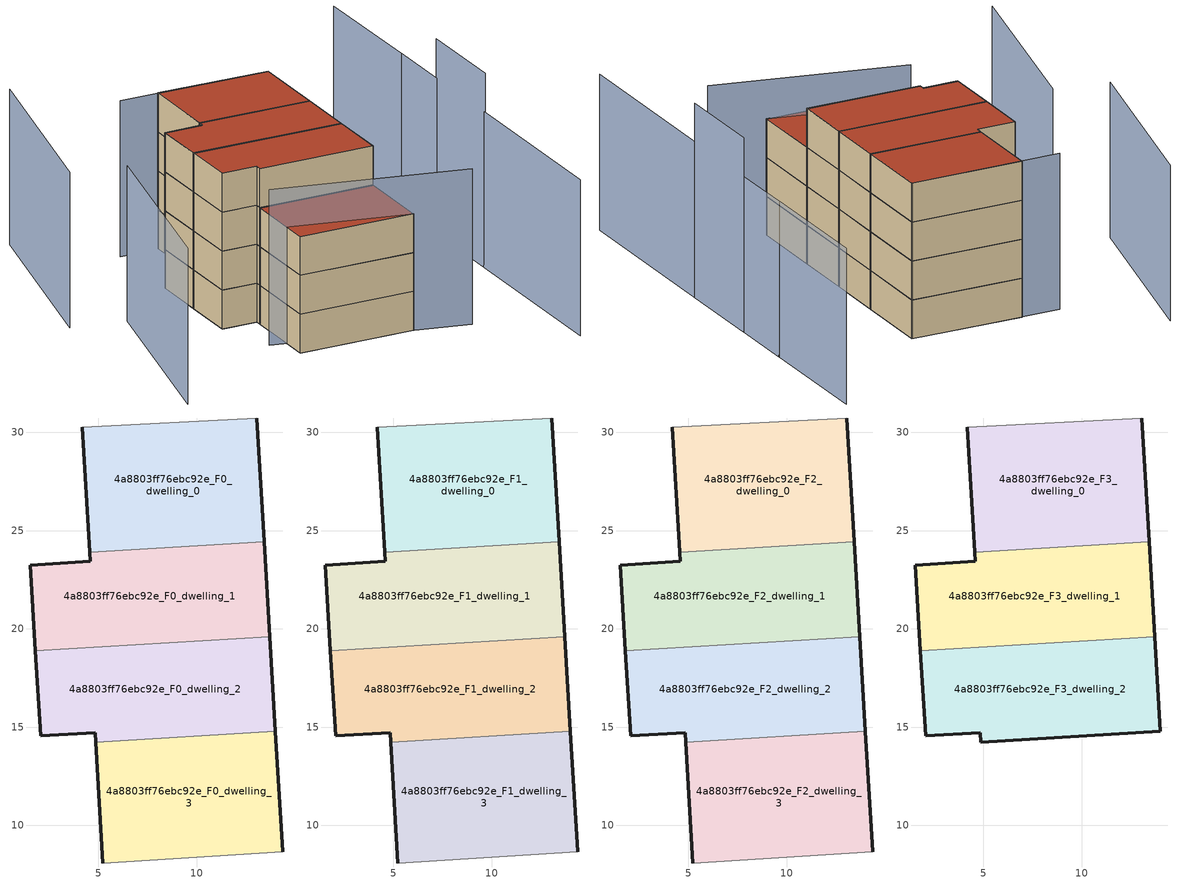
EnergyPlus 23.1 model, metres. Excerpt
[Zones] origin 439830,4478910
4a8803ff76ebc92e_F0_dwelling_0
 floor ground (EU_floor_Construction): 13.44,24.43 13.07,30.73 4.19,30.25 4.56,23.91 z0
 wall outside (EU_wall_Construction): 4.56,23.91 4.19,30.25 / 13.07,30.73 13.44,24.43 z0:3
 wall adiabatic (EU_wall_Construction): 4.19,30.25 13.07,30.73 z0:3
 wall to 4a8803ff76ebc92e_F0_dwelling_1 (EU_wall_Construction): 13.44,24.43 4.56,23.91 z0:3
4a8803ff76ebc92e_F0_dwelling_1
 floor ground (EU_floor_Construction): 13.73,19.6 13.44,24.43 4.56,23.91 4.58,23.44 1.55,23.23 1.8,18.9 z0
 wall outside (EU_wall_Construction): 13.44,24.43 13.73,19.6 / 1.8,18.9 1.55,23.23 4.58,23.44 4.56,23.91 z0:3
 wall to 4a8803ff76ebc92e_F0_dwelling_2 (EU_wall_Construction): 13.73,19.6 1.8,18.9 z0:3
4a8803ff76ebc92e_F0_dwelling_2
 floor ground (EU_floor_Construction): 14.01,14.78 13.73,19.6 1.8,18.9 2.06,14.56 4.85,14.71 4.88,14.24 z0
 wall outside (EU_wall_Construction): 13.73,19.6 14.01,14.78 / 4.88,14.24 4.85,14.71 2.06,14.56 1.8,18.9 z0:3
 wall to 4a8803ff76ebc92e_F0_dwelling_3 (EU_wall_Construction): 14.01,14.78 4.88,14.24 z0:3
4a8803ff76ebc92e_F0_dwelling_3
 floor ground (EU_floor_Construction): 14.38,8.65 14.01,14.78 4.88,14.24 5.23,8.08 z0
 wall outside (EU_wall_Construction): 5.23,8.08 4.88,14.24 / 14.01,14.78 14.38,8.65 z0:3
 wall adiabatic (EU_wall_Construction): 14.38,8.65 5.23,8.08 z0:3
4a8803ff76ebc92e_F1_dwelling_0
 floor to 4a8803ff76ebc92e_F0_dwelling_0 (EU_floor_Construction): 13.44,24.43 13.07,30.73 4.19,30.25 4.56,23.91 z3
 wall outside (EU_wall_Construction): 4.56,23.91 4.19,30.25 / 13.07,30.73 13.44,24.43 z3:6
 wall adiabatic (EU_wall_Construction): 4.19,30.25 13.07,30.73 z3:6
 wall to 4a8803ff76ebc92e_F1_dwelling_1 (EU_wall_Construction): 13.44,24.43 4.56,23.91 z3:6
4a8803ff76ebc92e_F1_dwelling_1
 floor to 4a8803ff76ebc92e_F0_dwelling_1 (EU_floor_Construction): 13.73,19.6 13.44,24.43 4.56,23.91 4.58,23.44 1.55,23.23 1.8,18.9 z3
 wall outside (EU_wall_Construction): 13.44,24.43 13.73,19.6 / 1.8,18.9 1.55,23.23 4.58,23.44 4.56,23.91 z3:6
 wall to 4a8803ff76ebc92e_F1_dwelling_2 (EU_wall_Construction): 13.73,19.6 1.8,18.9 z3:6
4a8803ff76ebc92e_F1_dwelling_2
 floor to 4a8803ff76ebc92e_F0_dwelling_2 (EU_floor_Construction): 14.01,14.78 13.73,19.6 1.8,18.9 2.06,14.56 4.85,14.71 4.88,14.24 z3
 wall outside (EU_wall_Construction): 13.73,19.6 14.01,14.78 / 4.88,14.24 4.85,14.71 2.06,14.56 1.8,18.9 z3:6
 wall to 4a8803ff76ebc92e_F1_dwelling_3 (EU_wall_Construction): 14.01,14.78 4.88,14.24 z3:6
4a8803ff76ebc92e_F1_dwelling_3
 floor to 4a8803ff76ebc92e_F0_dwelling_3 (EU_floor_Construction): 14.38,8.65 14.01,14.78 4.88,14.24 5.23,8.08 z3
 wall outside (EU_wall_Construction): 5.23,8.08 4.88,14.24 / 14.01,14.78 14.38,8.65 z3:6
 wall adiabatic (EU_wall_Construction): 14.38,8.65 5.23,8.08 z3:6
4a8803ff76ebc92e_F2_dwelling_0
 floor to 4a8803ff76ebc92e_F1_dwelling_0 (EU_floor_Construction): 13.44,24.43 13.07,30.73 4.19,30.25 4.56,23.91 z6
 wall outside (EU_wall_Construction): 4.56,23.91 4.19,30.25 / 13.07,30.73 13.44,24.43 z6:9
 wall adiabatic (EU_wall_Construction): 4.19,30.25 13.07,30.73 z6:9
 wall to 4a8803ff76ebc92e_F2_dwelling_1 (EU_wall_Construction): 13.44,24.43 4.56,23.91 z6:9
4a8803ff76ebc92e_F2_dwelling_1
 floor to 4a8803ff76ebc92e_F1_dwelling_1 (EU_floor_Construction): 13.73,19.6 13.44,24.43 4.56,23.91 4.58,23.44 1.55,23.23 1.8,18.9 z6
 wall outside (EU_wall_Construction): 13.44,24.43 13.73,19.6 / 1.8,18.9 1.55,23.23 4.58,23.44 4.56,23.91 z6:9
 wall to 4a8803ff76ebc92e_F2_dwelling_2 (EU_wall_Construction): 13.73,19.6 1.8,18.9 z6:9
4a8803ff76ebc92e_F2_dwelling_2
 floor to 4a8803ff76ebc92e_F1_dwelling_2 (EU_floor_Construction): 14.01,14.78 13.73,19.6 1.8,18.9 2.06,14.56 4.85,14.71 4.88,14.24 z6
 wall outside (EU_wall_Construction): 13.73,19.6 14.01,14.78 / 4.88,14.24 4.85,14.71 2.06,14.56 1.8,18.9 z6:9
 wall to 4a8803ff76ebc92e_F2_dwelling_3 (EU_wall_Construction): 14.01,14.78 4.88,14.24 z6:9
4a8803ff76ebc92e_F2_dwelling_3
 floor to 4a8803ff76ebc92e_F1_dwelling_3 (EU_floor_Construction): 14.38,8.65 14.01,14.78 4.88,14.24 5.23,8.08 z6
 wall outside (EU_wall_Construction): 5.23,8.08 4.88,14.24 / 14.01,14.78 14.38,8.65 z6:9
 wall adiabatic (EU_wall_Construction): 14.38,8.65 5.23,8.08 z6:9
 roof outside (EU_roof_Construction): 14.01,14.78 14.38,8.65 5.23,8.08 4.88,14.24 z9
4a8803ff76ebc92e_F3_dwelling_0
 floor to 4a8803ff76ebc92e_F2_dwelling_0 (EU_floor_Construction): 13.44,24.43 13.07,30.73 4.19,30.25 4.56,23.91 z9
 wall outside (EU_wall_Construction): 4.56,23.91 4.19,30.25 / 13.07,30.73 13.44,24.43 z9:12
 wall adiabatic (EU_wall_Construction): 4.19,30.25 13.07,30.73 z9:12
 wall to 4a8803ff76ebc92e_F3_dwelling_1 (EU_wall_Construction): 13.44,24.43 4.56,23.91 z9:12
 roof outside (EU_roof_Construction): 13.07,30.73 13.44,24.43 4.56,23.91 4.19,30.25 z12
4a8803ff76ebc92e_F3_dwelling_1
 floor to 4a8803ff76ebc92e_F2_dwelling_1 (EU_floor_Construction): 13.73,19.6 13.44,24.43 4.56,23.91 4.58,23.44 1.55,23.23 1.8,18.9 z9
 wall outside (EU_wall_Construction): 13.44,24.43 13.73,19.6 / 1.8,18.9 1.55,23.23 4.58,23.44 4.56,23.91 z9:12
 wall to 4a8803ff76ebc92e_F3_dwelling_2 (EU_wall_Construction): 13.73,19.6 1.8,18.9 z9:12
 roof outside (EU_roof_Construction): 13.44,24.43 13.73,19.6 1.8,18.9 1.55,23.23 4.58,23.44 4.56,23.91 z12
4a8803ff76ebc92e_F3_dwelling_2
 floor to 4a8803ff76ebc92e_F2_dwelling_2 (EU_floor_Construction): 14.01,14.78 13.73,19.6 1.8,18.9 2.06,14.56 4.85,14.71 4.88,14.24 z9
 wall outside (EU_wall_Construction): 13.73,19.6 14.01,14.78 4.88,14.24 4.85,14.71 2.06,14.56 1.8,18.9 z9:12
 roof outside (EU_roof_Construction): 13.73,19.6 14.01,14.78 4.88,14.24 4.85,14.71 2.06,14.56 1.8,18.9 z12
shading: 3.84,10.37 18.66,7.96 / 24.8,2.82 23.91,17.41 / -3.5,18.69 -6.05,2.74 / 23.44,24.51 23.09,29.91 / -5.11,35.3 -7.7,19.3 / 23.09,29.82 22.43,39.93 / 13.07,30.73 1.15,30.02 z0:12; 23.92,17.21 23.45,24.57 z0:15
[Building]
EU S2 Campaign: North Axis=0; Terrain=City; Solar Distribution=FullExterior
[Site:Location]
Madrid: Latitude=40.5; Longitude=-3.5; Time Zone=1; Elevation=609
[SizingPeriod:WeatherFileDays]
AnnualSizingPeriod: Begin Month=1; Begin Day of Month=1; End Month=12; End Day of Month=31; Day of Week for Start Day=Monday; Use Weather File Daylight Saving Period=No; Use Weather File Rain and Snow Indicators=No
[MATERIAL]
EU_InternalMass_Material: Roughness=MediumRough; Thickness=0.1; Conductivity=1; Density=1800; Specific Heat=900; Thermal Absorptance=0.9; Solar Absorptance=0.7; Visible Absorptance=0.7
[MATERIAL:NOMASS] Roughness=MediumRough; Thermal Absorptance=0.9; Solar Absorptance=0.7; Visible Absorptance=0.7
Name | Thermal Resistance
EU_wall_NoMass | 0.459673
EU_roof_NoMass | 0.495815
EU_floor_NoMass | 0.788942
[CONSTRUCTION]
EU_wall_Construction: EU_wall_NoMass
EU_roof_Construction: EU_roof_NoMass
EU_floor_Construction: EU_floor_NoMass
EU_InternalMass_Construction: EU_InternalMass_Material
[ZONE] Type=1; Multiplier=1; Ceiling Height=autocalculate; Floor Area=autocalculate; Part of Total Floor Area=Yes
Name | Volume
4a8803ff76ebc92e_F0_dwelling_0; 4a8803ff76ebc92e_F1_dwelling_0; 4a8803ff76ebc92e_F2_dwelling_0; 4a8803ff76ebc92e_F3_dwelling_0; 4a8803ff76ebc92e_F1_dwelling_2; 4a8803ff76ebc92e_F2_dwelling_2; 4a8803ff76ebc92e_F3_dwelling_2 | 169.04
4a8803ff76ebc92e_F0_dwelling_1; 4a8803ff76ebc92e_F1_dwelling_1; 4a8803ff76ebc92e_F2_dwelling_1; 4a8803ff76ebc92e_F3_dwelling_1 | 169.031
4a8803ff76ebc92e_F0_dwelling_2 | 169.039
4a8803ff76ebc92e_F0_dwelling_3; 4a8803ff76ebc92e_F1_dwelling_3; 4a8803ff76ebc92e_F2_dwelling_3 | 169.047
[INTERNALMASS] Construction=EU_InternalMass_Construction
Name | Zone or ZoneList | Surface Area
4a8803ff76ebc92e_F0_dwelling_0_EU_InternalMass | 4a8803ff76ebc92e_F0_dwelling_0 | 56.3469
4a8803ff76ebc92e_F0_dwelling_1_EU_InternalMass | 4a8803ff76ebc92e_F0_dwelling_1 | 56.3435
4a8803ff76ebc92e_F0_dwelling_2_EU_InternalMass | 4a8803ff76ebc92e_F0_dwelling_2 | 56.3466
4a8803ff76ebc92e_F0_dwelling_3_EU_InternalMass | 4a8803ff76ebc92e_F0_dwelling_3 | 56.3489
4a8803ff76ebc92e_F1_dwelling_0_EU_InternalMass | 4a8803ff76ebc92e_F1_dwelling_0 | 56.3469
4a8803ff76ebc92e_F1_dwelling_1_EU_InternalMass | 4a8803ff76ebc92e_F1_dwelling_1 | 56.3435
4a8803ff76ebc92e_F1_dwelling_2_EU_InternalMass | 4a8803ff76ebc92e_F1_dwelling_2 | 56.3466
4a8803ff76ebc92e_F1_dwelling_3_EU_InternalMass | 4a8803ff76ebc92e_F1_dwelling_3 | 56.3489
4a8803ff76ebc92e_F2_dwelling_0_EU_InternalMass | 4a8803ff76ebc92e_F2_dwelling_0 | 56.3469
4a8803ff76ebc92e_F2_dwelling_1_EU_InternalMass | 4a8803ff76ebc92e_F2_dwelling_1 | 56.3435
4a8803ff76ebc92e_F2_dwelling_2_EU_InternalMass | 4a8803ff76ebc92e_F2_dwelling_2 | 56.3466
4a8803ff76ebc92e_F2_dwelling_3_EU_InternalMass | 4a8803ff76ebc92e_F2_dwelling_3 | 56.3489
4a8803ff76ebc92e_F3_dwelling_0_EU_InternalMass | 4a8803ff76ebc92e_F3_dwelling_0 | 75.1322
4a8803ff76ebc92e_F3_dwelling_1_EU_InternalMass | 4a8803ff76ebc92e_F3_dwelling_1 | 75.1274
4a8803ff76ebc92e_F3_dwelling_2_EU_InternalMass | 4a8803ff76ebc92e_F3_dwelling_2 | 75.1256
[OTHEREQUIPMENT] Fuel Type=Electricity; Design Level Calculation Method=Watts/Area; Power per Zone Floor Area=1; Fraction Latent=0; Fraction Radiant=0; Fraction Lost=0; Carbon Dioxide Generation Rate=0; EndUse Subcategory=EU_Step8_InternalGains
Name | Zone or ZoneList or Space or SpaceList | Schedule
EU_Step8_InternalGain_4a8803ff76ebc92e_F0_dwelling_0_f000 | 4a8803ff76ebc92e_F0_dwelling_0 | EU_Step8_GainSchedule_4a8803ff76ebc92e_F0_dwelling_0_f000
EU_Step8_InternalGain_4a8803ff76ebc92e_F0_dwelling_1_f000 | 4a8803ff76ebc92e_F0_dwelling_1 | EU_Step8_GainSchedule_4a8803ff76ebc92e_F0_dwelling_1_f000
EU_Step8_InternalGain_4a8803ff76ebc92e_F0_dwelling_2_f000 | 4a8803ff76ebc92e_F0_dwelling_2 | EU_Step8_GainSchedule_4a8803ff76ebc92e_F0_dwelling_2_f000
EU_Step8_InternalGain_4a8803ff76ebc92e_F0_dwelling_3_f000 | 4a8803ff76ebc92e_F0_dwelling_3 | EU_Step8_GainSchedule_4a8803ff76ebc92e_F0_dwelling_3_f000
EU_Step8_InternalGain_4a8803ff76ebc92e_F1_dwelling_0_f000 | 4a8803ff76ebc92e_F1_dwelling_0 | EU_Step8_GainSchedule_4a8803ff76ebc92e_F1_dwelling_0_f000
EU_Step8_InternalGain_4a8803ff76ebc92e_F1_dwelling_1_f000 | 4a8803ff76ebc92e_F1_dwelling_1 | EU_Step8_GainSchedule_4a8803ff76ebc92e_F1_dwelling_1_f000
EU_Step8_InternalGain_4a8803ff76ebc92e_F1_dwelling_2_f000 | 4a8803ff76ebc92e_F1_dwelling_2 | EU_Step8_GainSchedule_4a8803ff76ebc92e_F1_dwelling_2_f000
EU_Step8_InternalGain_4a8803ff76ebc92e_F1_dwelling_3_f000 | 4a8803ff76ebc92e_F1_dwelling_3 | EU_Step8_GainSchedule_4a8803ff76ebc92e_F1_dwelling_3_f000
EU_Step8_InternalGain_4a8803ff76ebc92e_F2_dwelling_0_f000 | 4a8803ff76ebc92e_F2_dwelling_0 | EU_Step8_GainSchedule_4a8803ff76ebc92e_F2_dwelling_0_f000
EU_Step8_InternalGain_4a8803ff76ebc92e_F2_dwelling_1_f000 | 4a8803ff76ebc92e_F2_dwelling_1 | EU_Step8_GainSchedule_4a8803ff76ebc92e_F2_dwelling_1_f000
EU_Step8_InternalGain_4a8803ff76ebc92e_F2_dwelling_2_f000 | 4a8803ff76ebc92e_F2_dwelling_2 | EU_Step8_GainSchedule_4a8803ff76ebc92e_F2_dwelling_2_f000
EU_Step8_InternalGain_4a8803ff76ebc92e_F2_dwelling_3_f000 | 4a8803ff76ebc92e_F2_dwelling_3 | EU_Step8_GainSchedule_4a8803ff76ebc92e_F2_dwelling_3_f000
EU_Step8_InternalGain_4a8803ff76ebc92e_F3_dwelling_0_f000 | 4a8803ff76ebc92e_F3_dwelling_0 | EU_Step8_GainSchedule_4a8803ff76ebc92e_F3_dwelling_0_f000
EU_Step8_InternalGain_4a8803ff76ebc92e_F3_dwelling_1_f000 | 4a8803ff76ebc92e_F3_dwelling_1 | EU_Step8_GainSchedule_4a8803ff76ebc92e_F3_dwelling_1_f000
EU_Step8_InternalGain_4a8803ff76ebc92e_F3_dwelling_2_f000 | 4a8803ff76ebc92e_F3_dwelling_2 | EU_Step8_GainSchedule_4a8803ff76ebc92e_F3_dwelling_2_f000
[ZONEVENTILATION:DESIGNFLOWRATE] Schedule=EU_AlwaysOn; Design Flow Rate Calculation Method=AirChanges/Hour; Air Changes per Hour=0.719161; Ventilation Type=Natural; Fan Pressure Rise=0; Fan Total Efficiency=1; Constant Term Coefficient=1; Temperature Term Coefficient=0; Velocity Term Coefficient=0; Velocity Squared Term Coefficient=0; Minimum Indoor Temperature=-100; Maximum Indoor Temperature=100; Delta Temperature=-100; Minimum Outdoor Temperature=-100; Maximum Outdoor Temperature=100; Maximum Wind Speed=40
Name | Zone or ZoneList or Space or SpaceList
EU_ConstantAir_4a8803ff76ebc92e_F0_dwelling_0 | 4a8803ff76ebc92e_F0_dwelling_0
EU_ConstantAir_4a8803ff76ebc92e_F0_dwelling_1 | 4a8803ff76ebc92e_F0_dwelling_1
EU_ConstantAir_4a8803ff76ebc92e_F0_dwelling_2 | 4a8803ff76ebc92e_F0_dwelling_2
EU_ConstantAir_4a8803ff76ebc92e_F0_dwelling_3 | 4a8803ff76ebc92e_F0_dwelling_3
EU_ConstantAir_4a8803ff76ebc92e_F1_dwelling_0 | 4a8803ff76ebc92e_F1_dwelling_0
EU_ConstantAir_4a8803ff76ebc92e_F1_dwelling_1 | 4a8803ff76ebc92e_F1_dwelling_1
EU_ConstantAir_4a8803ff76ebc92e_F1_dwelling_2 | 4a8803ff76ebc92e_F1_dwelling_2
EU_ConstantAir_4a8803ff76ebc92e_F1_dwelling_3 | 4a8803ff76ebc92e_F1_dwelling_3
EU_ConstantAir_4a8803ff76ebc92e_F2_dwelling_0 | 4a8803ff76ebc92e_F2_dwelling_0
EU_ConstantAir_4a8803ff76ebc92e_F2_dwelling_1 | 4a8803ff76ebc92e_F2_dwelling_1
EU_ConstantAir_4a8803ff76ebc92e_F2_dwelling_2 | 4a8803ff76ebc92e_F2_dwelling_2
EU_ConstantAir_4a8803ff76ebc92e_F2_dwelling_3 | 4a8803ff76ebc92e_F2_dwelling_3
EU_ConstantAir_4a8803ff76ebc92e_F3_dwelling_0 | 4a8803ff76ebc92e_F3_dwelling_0
EU_ConstantAir_4a8803ff76ebc92e_F3_dwelling_1 | 4a8803ff76ebc92e_F3_dwelling_1
EU_ConstantAir_4a8803ff76ebc92e_F3_dwelling_2 | 4a8803ff76ebc92e_F3_dwelling_2
[HVACTEMPLATE:THERMOSTAT] Constant Heating Setpoint=20; Constant Cooling Setpoint=50
EU_HeatOnly_4a8803ff76ebc92e_F0_dwelling_0; EU_HeatOnly_4a8803ff76ebc92e_F0_dwelling_1; EU_HeatOnly_4a8803ff76ebc92e_F0_dwelling_2; EU_HeatOnly_4a8803ff76ebc92e_F0_dwelling_3; EU_HeatOnly_4a8803ff76ebc92e_F1_dwelling_0; EU_HeatOnly_4a8803ff76ebc92e_F1_dwelling_1; EU_HeatOnly_4a8803ff76ebc92e_F1_dwelling_2; EU_HeatOnly_4a8803ff76ebc92e_F1_dwelling_3; EU_HeatOnly_4a8803ff76ebc92e_F2_dwelling_0; EU_HeatOnly_4a8803ff76ebc92e_F2_dwelling_1; EU_HeatOnly_4a8803ff76ebc92e_F2_dwelling_2; EU_HeatOnly_4a8803ff76ebc92e_F2_dwelling_3; EU_HeatOnly_4a8803ff76ebc92e_F3_dwelling_0; EU_HeatOnly_4a8803ff76ebc92e_F3_dwelling_1; EU_HeatOnly_4a8803ff76ebc92e_F3_dwelling_2
[HVACTEMPLATE:ZONE:IDEALLOADSAIRSYSTEM] System Availability Schedule=EU_AlwaysOn; Maximum Heating Supply Air Temperature=50; Minimum Cooling Supply Air Temperature=13; Maximum Heating Supply Air Humidity Ratio=0.0156; Minimum Cooling Supply Air Humidity Ratio=0.0077; Heating Limit=NoLimit; Cooling Limit=NoLimit; Heating Availability Schedule=EU_AlwaysOn; Cooling Availability Schedule=EU_CoolingOff; Dehumidification Control Type=ConstantSensibleHeatRatio; Cooling Sensible Heat Ratio=0.7; Dehumidification Setpoint=60; Humidification Control Type=None; Humidification Setpoint=30; Outdoor Air Method=None; Outdoor Air Flow Rate per Person=0.00944; Outdoor Air Flow Rate per Zone Floor Area=0; Outdoor Air Flow Rate per Zone=0; Demand Controlled Ventilation Type=None; Outdoor Air Economizer Type=NoEconomizer; Heat Recovery Type=None; Sensible Heat Recovery Effectiveness=0.7; Latent Heat Recovery Effectiveness=0.65
Name | Template Thermostat
4a8803ff76ebc92e_F0_dwelling_0 | EU_HeatOnly_4a8803ff76ebc92e_F0_dwelling_0
4a8803ff76ebc92e_F0_dwelling_1 | EU_HeatOnly_4a8803ff76ebc92e_F0_dwelling_1
4a8803ff76ebc92e_F0_dwelling_2 | EU_HeatOnly_4a8803ff76ebc92e_F0_dwelling_2
4a8803ff76ebc92e_F0_dwelling_3 | EU_HeatOnly_4a8803ff76ebc92e_F0_dwelling_3
4a8803ff76ebc92e_F1_dwelling_0 | EU_HeatOnly_4a8803ff76ebc92e_F1_dwelling_0
4a8803ff76ebc92e_F1_dwelling_1 | EU_HeatOnly_4a8803ff76ebc92e_F1_dwelling_1
4a8803ff76ebc92e_F1_dwelling_2 | EU_HeatOnly_4a8803ff76ebc92e_F1_dwelling_2
4a8803ff76ebc92e_F1_dwelling_3 | EU_HeatOnly_4a8803ff76ebc92e_F1_dwelling_3
4a8803ff76ebc92e_F2_dwelling_0 | EU_HeatOnly_4a8803ff76ebc92e_F2_dwelling_0
4a8803ff76ebc92e_F2_dwelling_1 | EU_HeatOnly_4a8803ff76ebc92e_F2_dwelling_1
4a8803ff76ebc92e_F2_dwelling_2 | EU_HeatOnly_4a8803ff76ebc92e_F2_dwelling_2
4a8803ff76ebc92e_F2_dwelling_3 | EU_HeatOnly_4a8803ff76ebc92e_F2_dwelling_3
4a8803ff76ebc92e_F3_dwelling_0 | EU_HeatOnly_4a8803ff76ebc92e_F3_dwelling_0
4a8803ff76ebc92e_F3_dwelling_1 | EU_HeatOnly_4a8803ff76ebc92e_F3_dwelling_1
4a8803ff76ebc92e_F3_dwelling_2 | EU_HeatOnly_4a8803ff76ebc92e_F3_dwelling_2
[SIZING:ZONE] Zone Cooling Design Supply Air Temperature Input Method=SupplyAirTemperature; Zone Cooling Design Supply Air Temperature=13; Zone Heating Design Supply Air Temperature Input Method=SupplyAirTemperature; Zone Heating Design Supply Air Temperature=50; Zone Cooling Design Supply Air Humidity Ratio=0.008; Zone Heating Design Supply Air Humidity Ratio=0.008; Cooling Design Air Flow Method=DesignDay; Cooling Design Air Flow Rate=0; Cooling Minimum Air Flow per Zone Floor Area=0.000762; Cooling Minimum Air Flow=0; Cooling Minimum Air Flow Fraction=0.2; Heating Design Air Flow Method=DesignDay; Heating Design Air Flow Rate=0; Heating Maximum Air Flow per Zone Floor Area=0.002032; Heating Maximum Air Flow=0.141576; Heating Maximum Air Flow Fraction=0.3; Account for Dedicated Outdoor Air System=No; Dedicated Outdoor Air System Control Strategy=NeutralSupplyAir; Dedicated Outdoor Air Low Setpoint Temperature for Design=autosize; Dedicated Outdoor Air High Setpoint Temperature for Design=autosize; Zone Load Sizing Method=Sensible Load Only No Latent Load; Zone Latent Cooling Design Supply Air Humidity Ratio Input Method=HumidityRatioDifference; Zone Cooling Design Supply Air Humidity Ratio Difference=0.005; Zone Latent Heating Design Supply Air Humidity Ratio Input Method=HumidityRatioDifference; Zone Humidification Design Supply Air Humidity Ratio Difference=0.005
4a8803ff76ebc92e_F0_dwelling_0; 4a8803ff76ebc92e_F0_dwelling_1; 4a8803ff76ebc92e_F0_dwelling_2; 4a8803ff76ebc92e_F0_dwelling_3; 4a8803ff76ebc92e_F1_dwelling_0; 4a8803ff76ebc92e_F1_dwelling_1; 4a8803ff76ebc92e_F1_dwelling_2; 4a8803ff76ebc92e_F1_dwelling_3; 4a8803ff76ebc92e_F2_dwelling_0; 4a8803ff76ebc92e_F2_dwelling_1; 4a8803ff76ebc92e_F2_dwelling_2; 4a8803ff76ebc92e_F2_dwelling_3; 4a8803ff76ebc92e_F3_dwelling_0; 4a8803ff76ebc92e_F3_dwelling_1; 4a8803ff76ebc92e_F3_dwelling_2
[SCHEDULE:CONSTANT]
Name | Hourly Value
EU_AlwaysOn | 1
EU_CoolingOff | 0
[SCHEDULE:FILE] Column Number=1; Rows to Skip at Top=0; Number of Hours of Data=8760; Column Separator=Comma; Interpolate to Timestep=No; Minutes per Item=60; Adjust Schedule for Daylight Savings=Yes
Name | File
EU_Step8_GainSchedule_4a8803ff76ebc92e_F0_dwelling_0_f000 | ../../schedules/4a8803ff76ebc92e/4a8803ff76ebc92e_F0_dwelling_0_f000_gain.csv
EU_Step8_GainSchedule_4a8803ff76ebc92e_F0_dwelling_1_f000 | ../../schedules/4a8803ff76ebc92e/4a8803ff76ebc92e_F0_dwelling_1_f000_gain.csv
EU_Step8_GainSchedule_4a8803ff76ebc92e_F0_dwelling_2_f000 | ../../schedules/4a8803ff76ebc92e/4a8803ff76ebc92e_F0_dwelling_2_f000_gain.csv
EU_Step8_GainSchedule_4a8803ff76ebc92e_F0_dwelling_3_f000 | ../../schedules/4a8803ff76ebc92e/4a8803ff76ebc92e_F0_dwelling_3_f000_gain.csv
EU_Step8_GainSchedule_4a8803ff76ebc92e_F1_dwelling_0_f000 | ../../schedules/4a8803ff76ebc92e/4a8803ff76ebc92e_F1_dwelling_0_f000_gain.csv
EU_Step8_GainSchedule_4a8803ff76ebc92e_F1_dwelling_1_f000 | ../../schedules/4a8803ff76ebc92e/4a8803ff76ebc92e_F1_dwelling_1_f000_gain.csv
EU_Step8_GainSchedule_4a8803ff76ebc92e_F1_dwelling_2_f000 | ../../schedules/4a8803ff76ebc92e/4a8803ff76ebc92e_F1_dwelling_2_f000_gain.csv
EU_Step8_GainSchedule_4a8803ff76ebc92e_F1_dwelling_3_f000 | ../../schedules/4a8803ff76ebc92e/4a8803ff76ebc92e_F1_dwelling_3_f000_gain.csv
EU_Step8_GainSchedule_4a8803ff76ebc92e_F2_dwelling_0_f000 | ../../schedules/4a8803ff76ebc92e/4a8803ff76ebc92e_F2_dwelling_0_f000_gain.csv
EU_Step8_GainSchedule_4a8803ff76ebc92e_F2_dwelling_1_f000 | ../../schedules/4a8803ff76ebc92e/4a8803ff76ebc92e_F2_dwelling_1_f000_gain.csv
EU_Step8_GainSchedule_4a8803ff76ebc92e_F2_dwelling_2_f000 | ../../schedules/4a8803ff76ebc92e/4a8803ff76ebc92e_F2_dwelling_2_f000_gain.csv
EU_Step8_GainSchedule_4a8803ff76ebc92e_F2_dwelling_3_f000 | ../../schedules/4a8803ff76ebc92e/4a8803ff76ebc92e_F2_dwelling_3_f000_gain.csv
EU_Step8_GainSchedule_4a8803ff76ebc92e_F3_dwelling_0_f000 | ../../schedules/4a8803ff76ebc92e/4a8803ff76ebc92e_F3_dwelling_0_f000_gain.csv
EU_Step8_GainSchedule_4a8803ff76ebc92e_F3_dwelling_1_f000 | ../../schedules/4a8803ff76ebc92e/4a8803ff76ebc92e_F3_dwelling_1_f000_gain.csv
EU_Step8_GainSchedule_4a8803ff76ebc92e_F3_dwelling_2_f000 | ../../schedules/4a8803ff76ebc92e/4a8803ff76ebc92e_F3_dwelling_2_f000_gain.csv
